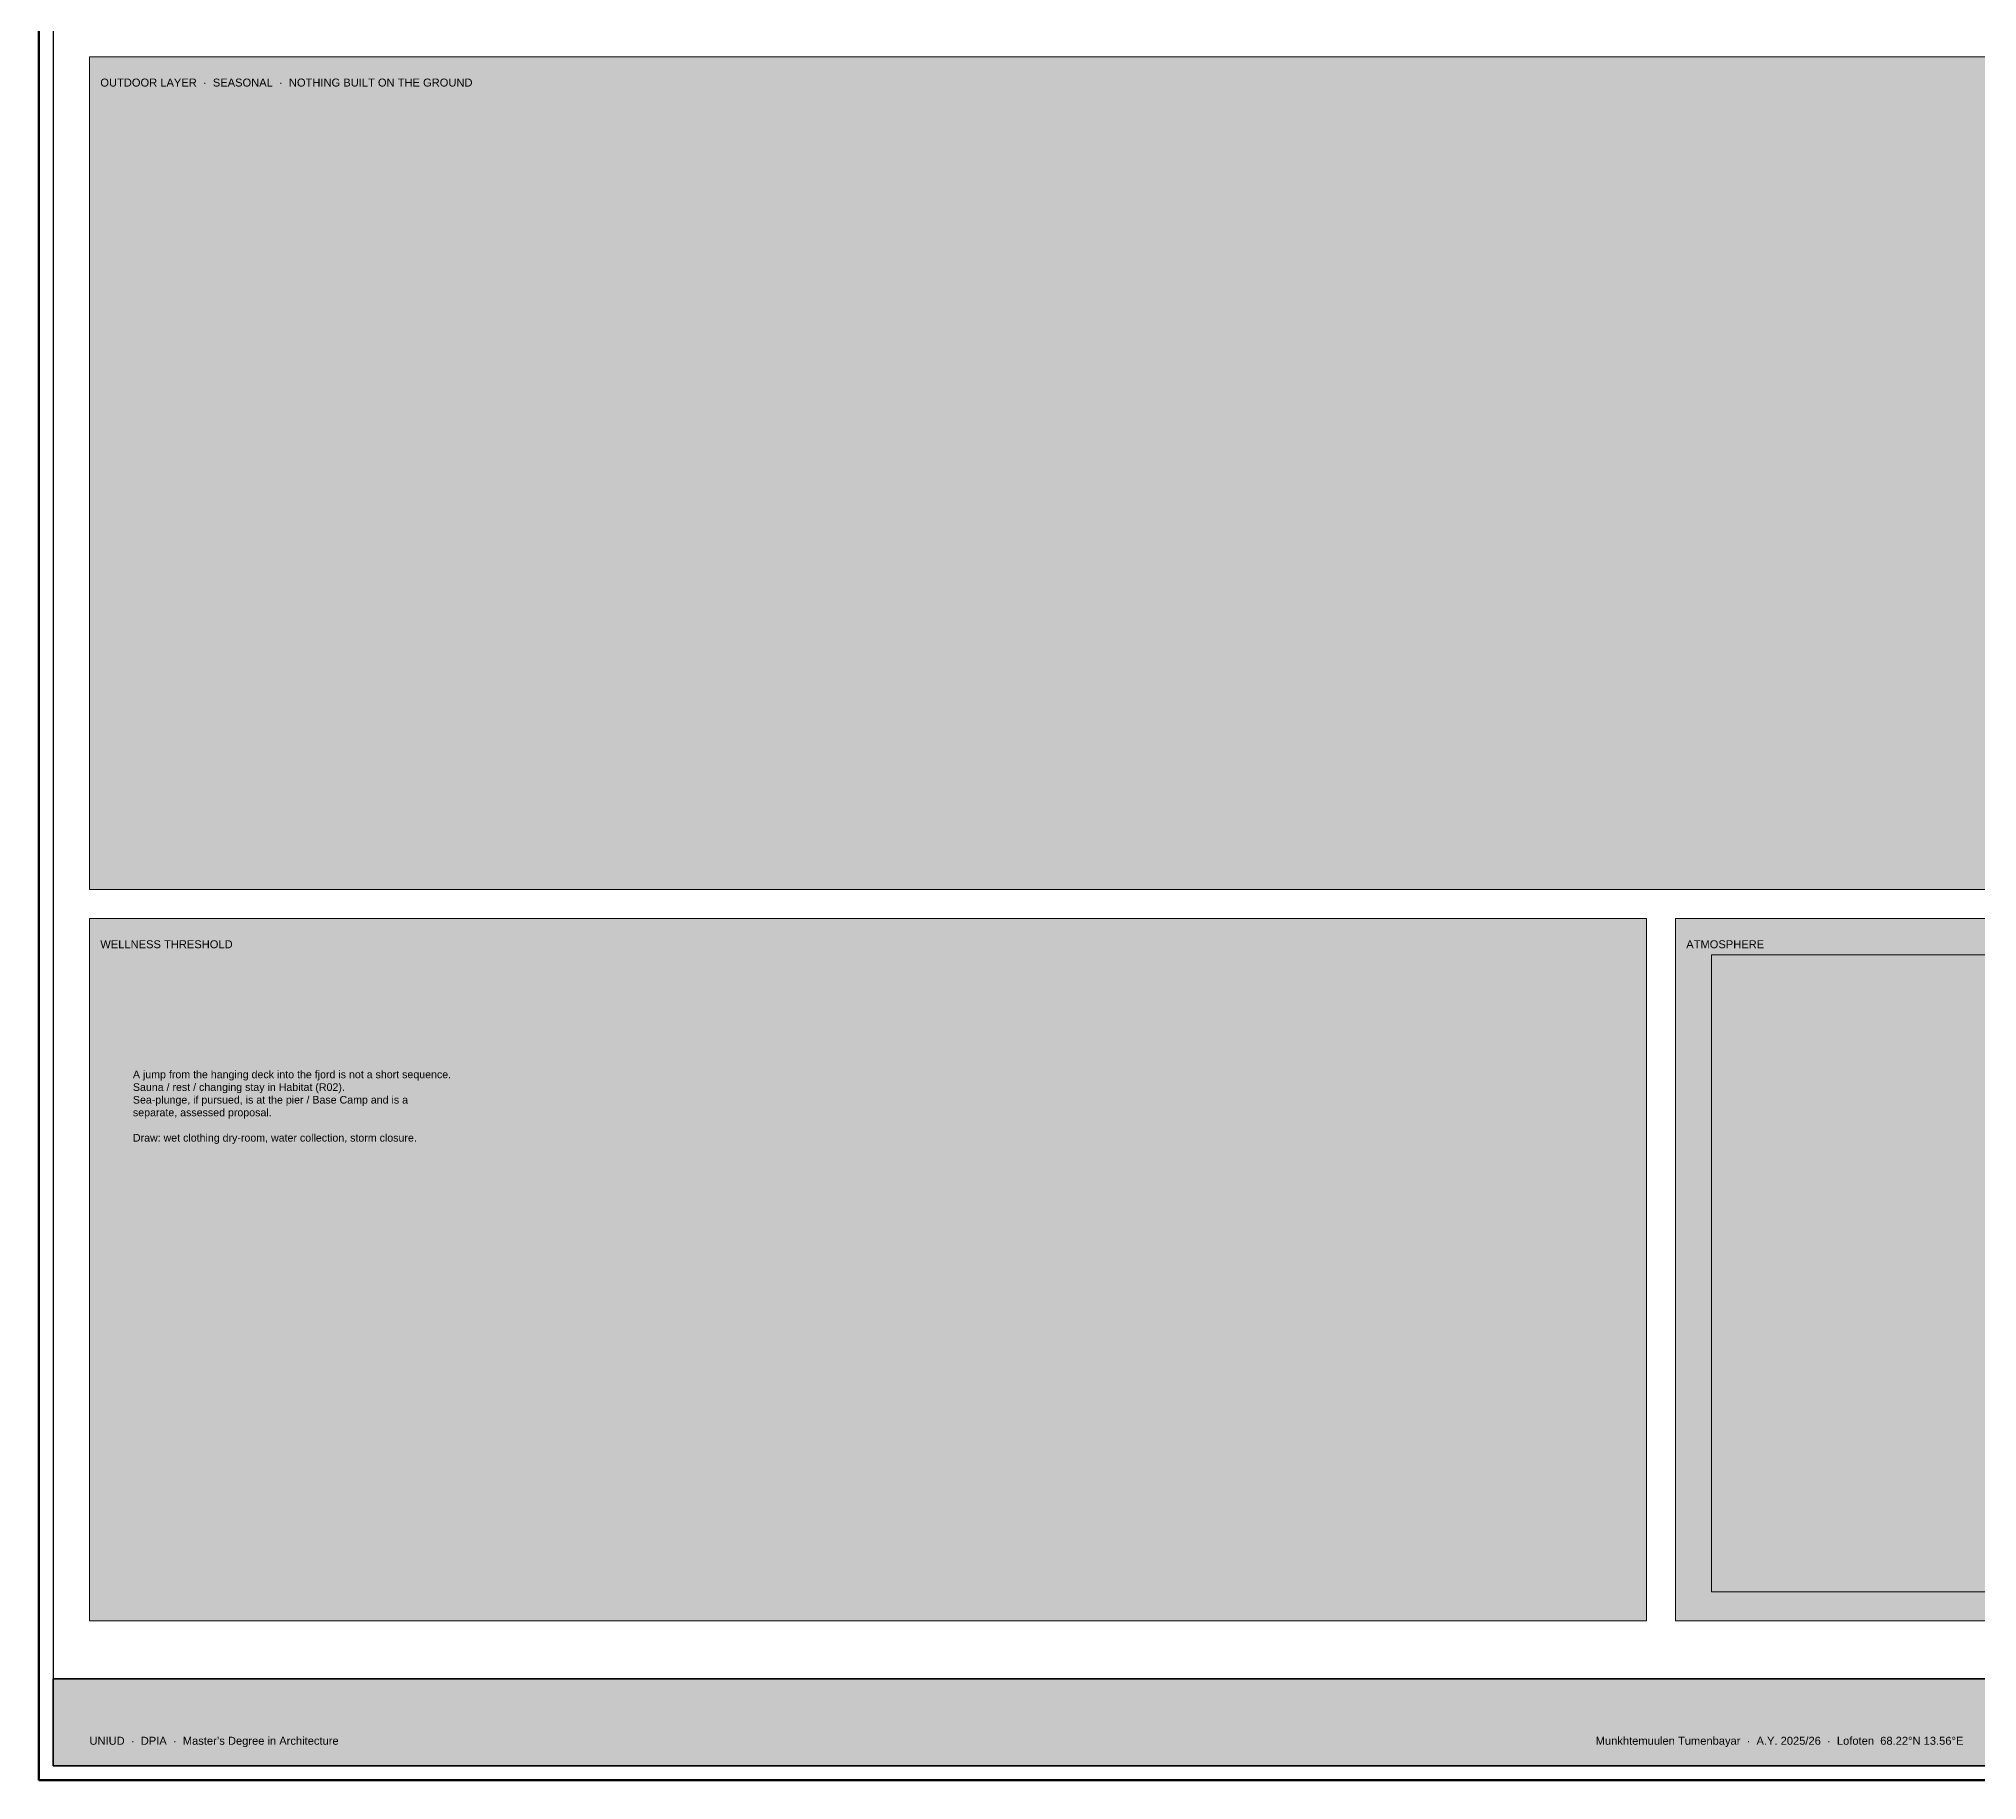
# Model space of a CAD drawing. Header units: millimetres. Extents: x 0 to 4200, y -1100 to 900.
# Drawn here: x 2200 to 2735, y -1100 to -619 of the extents above; entities that cross this region are included whole.
import ezdxf

# ---------------------------------------------------------------- set-up
doc = ezdxf.new("R2010")
doc.units = ezdxf.units.MM
for name, color, linetype, lineweight, true_color in [('A-ANNO', 7, 'Continuous', 18, 0x20242a), ('A-HATCH', 7, 'Continuous', 9, 0xb4bac0), ('A-RENDER', 7, 'Continuous', 0, 0x20242a), ('A-SHEET', 7, 'Continuous', 50, 0x142030), ('A-TITL', 7, 'Continuous', 35, 0x142030)]:
    doc.layers.add(name, color=color, linetype=linetype, lineweight=lineweight, true_color=true_color)
doc.styles.add('ANNO', font='Arial.ttf')
doc.styles.add('TITLE', font='Arial.ttf')
picture_1 = doc.add_image_def('image8.png', size_in_pixel=(1365, 768))

msp = doc.modelspace()

# ---------------------------------------------------------------- hatches: boundary and pattern name
at = {"layer": 'A-HATCH', "true_color": 0xfcfdfe}
h = msp.add_hatch(color=7, dxfattribs=at)
h.dxf.hatch_style = 1
h.paths.add_polyline_path([(2214, -854), (3086, -854), (3086, -624), (2214, -624)])
h = msp.add_hatch(color=7, dxfattribs=at)
h.dxf.hatch_style = 1
h.paths.add_polyline_path([(2214, -1056), (2644, -1056), (2644, -862), (2214, -862)])
h = msp.add_hatch(color=7, dxfattribs=at)
h.dxf.hatch_style = 1
h.paths.add_polyline_path([(2652, -1056), (3086, -1056), (3086, -862), (2652, -862)])
at = {"layer": 'A-HATCH', "true_color": 0x142030}
h = msp.add_hatch(color=7, dxfattribs=at)
h.dxf.hatch_style = 1
h.paths.add_polyline_path([(2204, -1096), (3096, -1096), (3096, -1072), (2204, -1072)])

# ---------------------------------------------------------------- linework, layer by layer
at = {"layer": 'A-SHEET', "lineweight": 70, "true_color": 0x142030}
msp.add_lwpolyline([(2200, -1100), (3100, -1100), (3100, -200), (2200, -200)], close=True, dxfattribs=at)
at = {"layer": 'A-SHEET', "lineweight": 25, "true_color": 0x142030}
msp.add_lwpolyline([(2204, -1096), (3096, -1096), (3096, -204), (2204, -204)], close=True, dxfattribs=at)
at = {"layer": 'A-SHEET', "lineweight": 13, "true_color": 0xb4bac0}
for points in [[(2214, -854), (3086, -854), (3086, -624), (2214, -624)], [(2214, -1056), (2644, -1056), (2644, -862), (2214, -862)], [(2652, -1056), (3086, -1056), (3086, -862), (2652, -862)]]:
    msp.add_lwpolyline(points, close=True, dxfattribs=at)
at = {"layer": 'A-TITL'}
msp.add_lwpolyline([(2204, -1096), (3096, -1096), (3096, -1072), (2204, -1072)], close=True, dxfattribs=at)

# ---------------------------------------------------------------- texts
at = {"layer": 'A-ANNO', "color": 7, "true_color": 0x142030, "char_height": 2.2, "attachment_point": 1, "style": 'TITLE'}
for s, insert, width in [('OUTDOOR LAYER  ·  SEASONAL  ·  NOTHING BUILT ON THE GROUND', (2217, -630), 866), ('WELLNESS THRESHOLD', (2217, -868), 424), ('ATMOSPHERE', (2655, -868), 428)]:
    msp.add_mtext(s, dxfattribs=dict(at, insert=insert, width=width))
at = {"layer": 'A-ANNO', "color": 7, "true_color": 0x20242a, "insert": (2226, -904), "char_height": 2.1, "width": 400, "attachment_point": 1, "style": 'ANNO'}
msp.add_mtext('A jump from the hanging deck into the fjord is not a short sequence.\\PSauna / rest / changing stay in Habitat (R02).\\PSea-plunge, if pursued, is at the pier / Base Camp and is a\\Pseparate, assessed proposal.\\P\\PDraw: wet clothing dry-room, water collection, storm closure.', dxfattribs=at)
at = {"layer": 'A-TITL', "color": 7, "true_color": 0xffffff, "char_height": 2.2, "attachment_point": 1, "style": 'ANNO'}
for s, insert, width in [('UNIUD  ·  DPIA  ·  Master’s Degree in Architecture', (2214, -1088), 420), ('Munkhtemuulen Tumenbayar  ·  A.Y. 2025/26  ·  Lofoten  68.22°N 13.56°E', (2630, -1088), 360)]:
    msp.add_mtext(s, dxfattribs=dict(at, insert=insert, width=width))

# ---------------------------------------------------------------- pictures from other files: only their frames are drawn
at = {"layer": 'A-RENDER'}
image = msp.add_image(picture_1, insert=(2662, -1048), size_in_units=(400, 176), dxfattribs=at)

doc.saveas('drawing.dxf')
